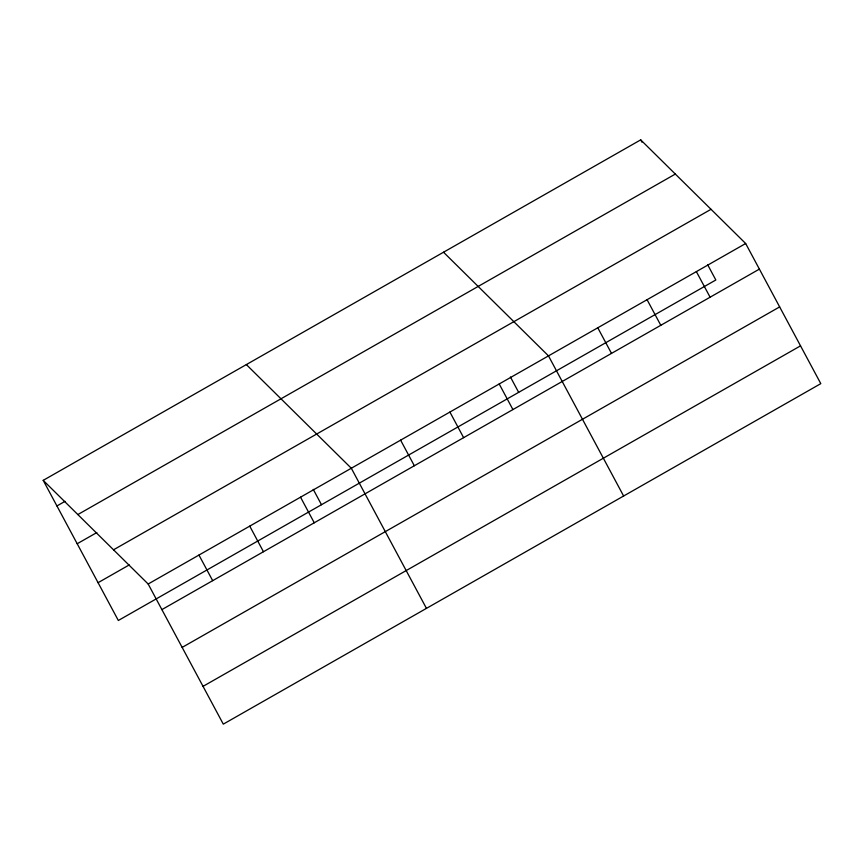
<?xml version="1.0" encoding="UTF-8"?>
<svg xmlns="http://www.w3.org/2000/svg" width="864" height="864" viewBox="0 0 864 864"><rect width="100%" height="100%" fill="white"/><g stroke="black" fill="none" stroke-linecap="round" stroke-linejoin="round"><path stroke-width="1.3" d="M43.2 480.352L640.699 139.86L745.664 243.518L820.8 383.648L223.301 724.14L148.165 584.01L43.2 480.352L118.336 620.482L715.835 279.99L707.605 264.632M56.927 505.958L65.005 501.347M77.836 514.566L675.335 174.064M77.188 543.748L96.811 532.57M113.53 549.806L711.029 209.304M98.075 582.692L129.233 564.926M148.165 584.01L745.664 243.518M161.892 609.606L759.391 269.114M182.153 647.406L779.652 306.904M203.04 686.351L800.539 345.848M443.524 252.223L548.489 355.882L623.624 496.012M246.348 364.586L351.313 468.245L426.449 608.375M640.699 139.86L641.941 142.182M696.373 271.609L710.1 297.205M647.071 299.7L660.798 325.296M597.78 327.791L611.507 353.387M510.43 376.996L518.659 392.353M499.198 383.972L512.924 409.568M449.906 412.063L463.622 437.659M400.604 440.154L414.331 465.75M313.254 489.359L321.484 504.716M300.532 497.189L314.258 522.785M249.739 526.133L263.466 551.729M198.958 555.066L212.684 580.673"/></g></svg>
